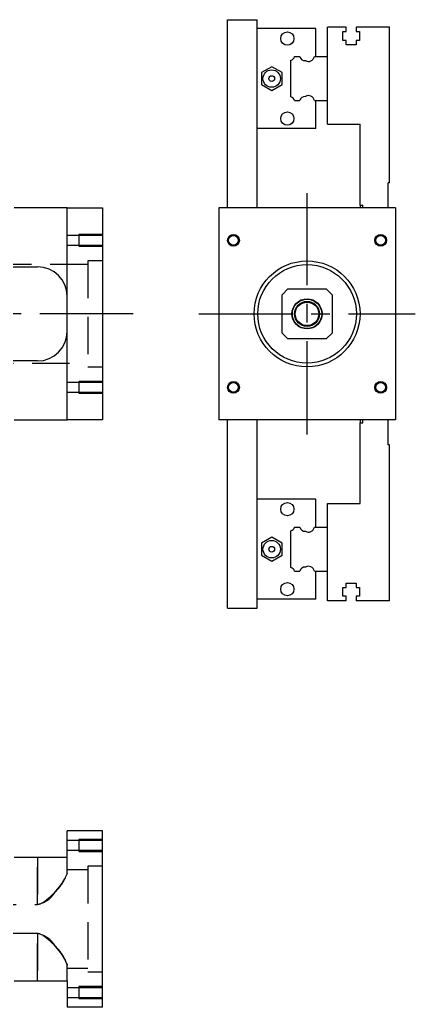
# Model space of a CAD drawing. Extents: x -12 to 851, y -277 to 102.
# Drawn here: x 716.9 to 851.3, y -235.7 to 100 of the extents above; entities that cross this region are included whole.
import ezdxf

# ---------------------------------------------------------------- set-up
doc = ezdxf.new("R2010")
doc.units = 0
doc.linetypes.add('CENTER', pattern=[50.8, 31.75, -6.35, 6.35, -6.35])
doc.linetypes.add('DASHED', pattern=[19.05, 12.7, -6.35])
doc.layers.get('0').update_dxf_attribs({"linetype": 'CONTINUOUS'})
doc.layers.add('CENTER', color=1, linetype='CENTER')

msp = doc.modelspace()

# ---------------------------------------------------------------- linework, layer by layer
at = {"color": 7, "linetype": 'CONTINUOUS'}
for p, q in [((787.525401, 36), (787.525401, 100)), ((787.525401, 100), (797.525401, 100)), ((797.525401, 36), (797.525401, 100)), ((821.525401, 87.5), (821.525401, 97.5)), ((827.825401, 97.5), (821.525401, 97.5)), ((827.825401, 96), (827.825401, 97.5)), ((831.225401, 97.5), (831.225401, 96)), ((842.525401, 97.5), (831.225401, 97.5)), ((842.525401, 44.5), (842.525401, 97.5)), ((817.525401, 97), (797.525401, 97)), ((817.525401, 87.5), (817.525401, 97)), ((826.675401, 96), (827.825401, 96)), ((826.675401, 93), (826.675401, 96)), ((831.225401, 96), (832.375401, 96)), ((832.375401, 96), (832.375401, 93)), ((827.825401, 93), (826.675401, 93)), ((827.825401, 91.5), (827.825401, 93)), ((831.225401, 91.5), (827.825401, 91.5)), ((831.225401, 93), (831.225401, 91.5)), ((832.375401, 93), (831.225401, 93)), ((810.277673, 87.5), (812.052081, 87.5)), ((817.002773, 87.5), (821.525401, 87.5)), ((821.525401, 72.5), (821.525401, 87.5)), ((821.525401, 72.5), (821.525401, 87.5)), ((802.525361, 84.041452), (799.025361, 82.020726)), ((806.02536, 82.020726), (802.525361, 84.041452)), ((809.025401, 73.752272), (809.025401, 86.247728)), ((799.025361, 82.020726), (799.02536, 77.979274)), ((806.02536, 77.979274), (806.02536, 82.020726)), ((799.02536, 77.979274), (802.525361, 75.958548)), ((802.525361, 75.958548), (806.02536, 77.979274)), ((810.277673, 72.5), (812.052081, 72.5)), ((817.002773, 72.5), (821.525401, 72.5)), ((817.525401, 63), (817.525401, 72.5)), ((821.525401, 64.5), (821.525401, 72.5)), ((821.525401, 64.5), (832.525401, 64.5)), ((832.525401, 37), (832.525401, 64.5)), ((817.525401, 63), (797.525401, 63)), ((842.525401, 44.5), (842.025401, 44.5)), ((842.025401, 36), (842.025401, 44.5)), ((832.525401, 37), (833.525401, 37)), ((832.525401, 37), (832.525401, 36)), ((833.525401, 36), (833.525401, 37)), ((733, 36), (715, 36)), ((733, 36), (745, 36)), ((733, -36), (733, 36)), ((745, 36), (745, -36)), ((844.525401, 36), (784.525401, 36)), ((784.525401, 36), (784.525401, -36)), ((844.525401, 36), (844.525401, -36)), ((703, 16), (723, 16)), ((808.025401, 8.5), (806.025401, 6.5)), ((808.025401, 8.5), (821.025401, 8.5)), ((823.025401, 6.5), (821.025401, 8.5)), ((806.025401, -6.5), (806.025401, 6.5)), ((823.025401, 6.5), (823.025401, -6.5)), ((806.025401, -6.5), (808.025401, -8.5)), ((821.025401, -8.5), (823.025401, -6.5)), ((821.025401, -8.5), (808.025401, -8.5)), ((723, -16), (703, -16)), ((715, -36), (733, -36)), ((745, -36), (733, -36)), ((844.525401, -36), (784.525401, -36)), ((787.525401, -100), (787.525401, -36)), ((797.525401, -100), (797.525401, -36)), ((832.525401, -36), (832.525401, -37)), ((833.525401, -37), (833.525401, -36)), ((842.025401, -44.5), (842.025401, -36)), ((832.525401, -64.5), (832.525401, -37)), ((832.525401, -37), (833.525401, -37)), ((842.525401, -44.5), (842.025401, -44.5)), ((842.525401, -97.5), (842.525401, -44.5)), ((817.525401, -63), (797.525401, -63)), ((817.525401, -72.5), (817.525401, -63)), ((821.525401, -72.5), (821.525401, -64.5)), ((821.525401, -64.5), (832.525401, -64.5)), ((809.025401, -86.247728), (809.025401, -73.752272)), ((810.277673, -72.5), (812.052081, -72.5)), ((817.002773, -72.5), (821.525401, -72.5)), ((821.525401, -87.5), (821.525401, -72.5)), ((821.525401, -87.5), (821.525401, -72.5)), ((802.525361, -75.958548), (799.025361, -77.979274)), ((806.02536, -77.979274), (802.525361, -75.958548)), ((799.025361, -77.979274), (799.02536, -82.020726)), ((806.02536, -82.020726), (806.02536, -77.979274)), ((799.02536, -82.020726), (802.525361, -84.041452)), ((802.525361, -84.041452), (806.02536, -82.020726)), ((810.277673, -87.5), (812.052081, -87.5)), ((817.002773, -87.5), (821.525401, -87.5)), ((817.525401, -97), (817.525401, -87.5)), ((821.525401, -97.5), (821.525401, -87.5)), ((826.675401, -93), (827.825401, -93)), ((826.675401, -96), (826.675401, -93)), ((827.825401, -91.5), (831.225401, -91.5)), ((827.825401, -93), (827.825401, -91.5)), ((831.225401, -91.5), (831.225401, -93)), ((831.225401, -93), (832.375401, -93)), ((832.375401, -93), (832.375401, -96)), ((817.525401, -97), (797.525401, -97)), ((827.825401, -96), (826.675401, -96)), ((827.825401, -97.5), (827.825401, -96)), ((831.225401, -96), (831.225401, -97.5)), ((832.375401, -96), (831.225401, -96)), ((787.525401, -100), (797.525401, -100)), ((827.825401, -97.5), (821.525401, -97.5)), ((842.525401, -97.5), (831.225401, -97.5)), ((733, -184.73), (733, -175.73)), ((745, -175.73), (733, -175.73)), ((745, -235.73), (745, -175.73)), ((715, -184.73), (733, -184.73)), ((715, -226.73), (733, -226.73)), ((733, -226.73), (733, -235.73)), ((745, -235.73), (733, -235.73))]:
    msp.add_line(p, q, dxfattribs=at)
at = {"color": 3, "linetype": 'DASHED'}
for p, q in [((737, 26.999994), (737, 23.000006)), ((745, 26.999994), (737, 26.999994)), ((737, 26.65), (733, 26.65)), ((745, 26.65), (737, 26.65)), ((733, 23.35), (737, 23.35)), ((737, 23.35), (745, 23.35)), ((737, 23.000006), (745, 23.000006)), ((740, 18), (740, -18)), ((745, 18), (740, 18)), ((740, 16.75), (683, 16.75)), ((683, -16.75), (740, -16.75)), ((740, -18), (745, -18)), ((737, -23.35), (733, -23.35)), ((737, -23.000006), (737, -26.999994)), ((745, -23.000006), (737, -23.000006)), ((745, -23.35), (737, -23.35)), ((733, -26.65), (737, -26.65)), ((737, -26.65), (745, -26.65)), ((737, -26.999994), (745, -26.999994)), ((737, -179.08), (733, -179.08)), ((737, -178.730006), (737, -182.729994)), ((745, -178.730006), (737, -178.730006)), ((745, -179.08), (737, -179.08)), ((733, -182.38), (737, -182.38)), ((737, -182.38), (745, -182.38)), ((737, -182.729994), (745, -182.729994)), ((723, -184.73), (723, -200.773944)), ((723, -200.773944), (723, -184.73)), ((733, -190.091506), (733, -184.73)), ((740, -187.73), (740, -223.73)), ((745, -187.73), (740, -187.73)), ((733, -190.091506), (732.964356, -190.441816)), ((732.972896, -190.393974), (733, -190.091506)), ((740, -188.98), (733, -188.98)), ((703, -200.773944), (723, -200.773944)), ((723.159066, -200.76967), (723, -200.773944)), ((723.476534, -200.736674), (723.159066, -200.76967)), ((723.7897, -200.673728), (723.476534, -200.736674)), ((723, -210.686056), (703, -210.686056)), ((723, -210.686056), (723, -226.73)), ((723, -226.73), (723, -210.686056)), ((723.159066, -210.69033), (723, -210.686056)), ((723.476534, -210.723326), (723.159066, -210.69033)), ((723.7897, -210.786272), (723.476534, -210.723326)), ((733, -221.368494), (732.964356, -221.018184)), ((732.972896, -221.066026), (733, -221.368494)), ((733, -226.73), (733, -221.368494)), ((733, -222.48), (740, -222.48)), ((740, -223.73), (745, -223.73)), ((737, -229.08), (733, -229.08)), ((737, -228.730006), (737, -232.729994)), ((745, -228.730006), (737, -228.730006)), ((745, -229.08), (737, -229.08)), ((733, -232.38), (737, -232.38)), ((737, -232.38), (745, -232.38)), ((737, -232.729994), (745, -232.729994))]:
    msp.add_line(p, q, dxfattribs=at)
at = {"color": 7, "linetype": 'CONTINUOUS'}
for centre, radius in [((807.82536, 93.6), 2.25), ((802.525361, 80), 2.97), ((802.525361, 80), 0.97), ((807.82536, 66.4), 2.25), ((789.525401, 25), 1.65), ((839.525401, 25), 1.65), ((814.525401, 0), 18), ((814.525401, 0), 16.75), ((814.525401, 0), 5.125), ((814.525401, 0), 5), ((814.525401, 0), 4.25), ((814.525401, 0), 4), ((789.525401, -25), 1.65), ((839.525401, -25), 1.65), ((807.82536, -66.4), 2.25), ((802.525361, -80), 2.97), ((802.525361, -80), 0.97), ((807.82536, -93.6), 2.25)]:
    msp.add_circle(centre, radius, dxfattribs=at)
at = {"color": 3, "linetype": 'CONTINUOUS'}
for centre in [(789.525401, 25), (839.525401, 25), (789.525401, -25), (839.525401, -25)]:
    msp.add_circle(centre, 2, dxfattribs=at)
at = {"color": 7, "linetype": 'CONTINUOUS'}
for centre, radius, start, end in [((808.625401, 87.9), 1.7, 283.608961, 346.391039), ((813.725401, 87.8), 1.7, 190.164249, 277.540197), ((815.025401, 87.8), 2, 237.42103, 351.373073), ((813.725401, 72.2), 1.7, 82.459803, 169.835751), ((815.025401, 72.2), 2, 8.626927, 122.57897), ((808.625401, 72.1), 1.7, 13.608961, 76.391039), ((723, 6), 10, 0, 90), ((723, -6), 10, 270, 0), ((808.625401, -72.1), 1.7, 283.608961, 346.391039), ((813.725401, -72.2), 1.7, 190.164249, 277.540197), ((815.025401, -72.2), 2, 237.42103, 351.373073), ((808.625401, -87.9), 1.7, 13.608961, 76.391039), ((813.725401, -87.8), 1.7, 82.459803, 169.835751), ((815.025401, -87.8), 2, 8.626927, 122.57897)]:
    msp.add_arc(centre, radius, start, end, dxfattribs=at)
at = {"color": 3, "linetype": 'DASHED'}
for centre, radius, start, end in [((712.865189, -181.64876), 21.938422, 299.86529054, 336.37141067), ((716.872703, -184.360996), 17.1934, 314.40344492, 339.45829111), ((721.139489, -191.830449), 9.134966, 281.75160483, 328.19767102), ((721.139489, -219.629551), 9.134966, 31.80232898, 78.24839517), ((712.865189, -229.81124), 21.938422, 23.62858933, 60.13470946), ((716.872703, -227.099004), 17.1934, 20.54170889, 45.59655508)]:
    msp.add_arc(centre, radius, start, end, dxfattribs=at)
at = {"layer": 'CENTER', "color": 1, "linetype": 'CENTER'}
for p, q in [((814.525401, -41), (814.525401, 41)), ((755.445, 0), (-11.795, 0)), ((777.775401, 0), (851.275401, 0))]:
    msp.add_line(p, q, dxfattribs=at)

doc.saveas('drawing.dxf')
